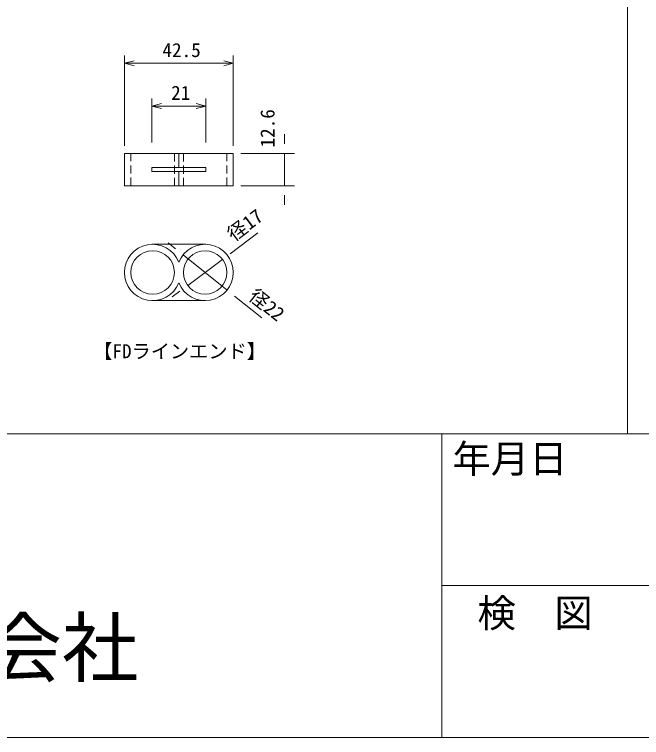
# Model space of a CAD drawing. Units: millimetres, scale not verified. Extents: x -81956 to 3947, y -2774 to 2774.
# Drawn here: x -957 to 22, y -2774 to -1644 of the extents above; entities that cross this region are included whole.
import ezdxf
from ezdxf.enums import TextEntityAlignment as Align

# ---------------------------------------------------------------- set-up
doc = ezdxf.new("R2010")
doc.units = ezdxf.units.MM
doc.header["$LTSCALE"] = 2
doc.linetypes.add('USER1', pattern=[9.525, 6.35, -3.175])
for name, color, linetype, lineweight in [('0-1_WAKU', 7, 'Continuous', 18), ('0-3_moji', 7, 'Continuous', 18), ('0-5_sunpo', 7, 'Continuous', 18), ('0-6_buhin', 2, 'Continuous', 18), ('4-2__F-0_', 7, 'Continuous', 30)]:
    doc.layers.add(name, color=color, linetype=linetype, lineweight=lineweight)
doc.styles.add('ＭＳ ゴシック', font='')
doc.styles.get('ＭＳ ゴシック').set_extended_font_data('MS Gothic')

msp = doc.modelspace()

# ---------------------------------------------------------------- linework, layer by layer
at = {"layer": '0-1_WAKU'}
for p, q in [((0, 2774), (0, -2299)), ((-289.75, -2299), (-289.75, -2774)), ((-289.75, -2536.5), (3472.25, -2536.5))]:
    msp.add_line(p, q, dxfattribs=at)
for points in [[(-3947.25, -2774), (3947.25, -2774), (3947.25, 2774), (-3947.25, 2774)], [(-3947.25, -2774), (3947.25, -2774), (3947.25, -2299), (-3947.25, -2299)]]:
    msp.add_lwpolyline(points, close=True, dxfattribs=at)
at = {"layer": '0-5_sunpo'}
for p, q in [((-785.57, -1848.97), (-785.57, -1708.048)), ((-615.57, -1848.97), (-615.57, -1708.048)), ((-785.57, -1720.048), (-770.57, -1720.048)), ((-615.57, -1720.048), (-770.57, -1720.048)), ((-615.57, -1720.048), (-630.57, -1720.048)), ((-742.57, -1843.7), (-742.57, -1774.877)), ((-658.57, -1844.018), (-658.57, -1774.877)), ((-742.57, -1786.877), (-727.57, -1786.877)), ((-727.205, -1786.877), (-673.57, -1786.877)), ((-658.57, -1786.877), (-673.57, -1786.877)), ((-535.342, -1845.97), (-535.342, -1830.97)), ((-603.57, -1860.97), (-520.125, -1860.97)), ((-535.342, -1860.97), (-535.342, -1911.37)), ((-603.57, -1911.37), (-520.125, -1911.37)), ((-535.342, -1926.37), (-535.342, -1941.37)), ((-576.983, -1985.314), (-620.31, -2017.672)), ((-705.654, -2010.15), (-717.37, -2000.784)), ((-693.937, -2019.517), (-625.202, -2074.467)), ((-686.811, -2067.336), (-632.328, -2026.647)), ((-698.83, -2076.312), (-710.848, -2085.287)), ((-571.034, -2117.771), (-613.486, -2083.833))]:
    msp.add_line(p, q, dxfattribs=at)
for points in [[(-770.57, -1724.068), (-785.57, -1720.048), (-770.57, -1716.029)], [(-630.57, -1716.029), (-615.57, -1720.048), (-630.57, -1724.068)], [(-727.57, -1790.896), (-742.57, -1786.877), (-727.57, -1782.858)], [(-673.57, -1782.858), (-658.57, -1786.877), (-673.57, -1790.896)]]:
    msp.add_lwpolyline(points, dxfattribs=at)
at = {"layer": '0-6_buhin', "linetype": 'USER1'}
for p, q in [((-775.57, -1911.37), (-775.57, -1860.97)), ((-707.57, -1860.97), (-707.57, -1911.37)), ((-693.57, -1860.97), (-693.57, -1911.37)), ((-625.57, -1911.37), (-625.57, -1860.97))]:
    msp.add_line(p, q, dxfattribs=at)
at = {"layer": '0-6_buhin'}
for p, q in [((-700.57, -1860.97), (-700.57, -1883.17)), ((-700.57, -1889.17), (-700.57, -1911.37)), ((-742.57, -2003.003), (-658.57, -2003.003)), ((-742.57, -2090.98), (-659.576, -2090.992))]:
    msp.add_line(p, q, dxfattribs=at)
for points in [[(-785.57, -1911.37), (-785.57, -1860.97), (-615.57, -1860.97), (-615.57, -1911.37)], [(-658.57, -1883.17), (-658.57, -1889.17), (-742.57, -1889.17), (-742.57, -1883.17)]]:
    msp.add_lwpolyline(points, close=True, dxfattribs=at)
for centre in [(-741.57, -2046.992), (-659.57, -2046.992)]:
    msp.add_circle(centre, 34, dxfattribs=at)
for centre, start, end in [((-741.57, -2046.992), 21.27997, 338.72003), ((-659.57, -2046.992), 201.27997, 158.72003)]:
    msp.add_arc(centre, 44, start, end, dxfattribs=at)

# ---------------------------------------------------------------- texts
at = {"layer": '0-3_moji', "style": 'ＭＳ ゴシック'}
msp.add_text('【FDラインエンド】', height=21.99, dxfattribs=at).set_placement((-834.388, -2187.745), align=Align.BOTTOM_LEFT)
at = {"layer": '0-5_sunpo', "style": 'ＭＳ ゴシック'}
for s, p in [('42.5', (-726.255, -1716.944)), ('21', (-712.65, -1783.773))]:
    msp.add_text(s, height=21.99, dxfattribs=at).set_placement(p, align=Align.BOTTOM_LEFT)
for s, rotation, p in [('12.6', 90, (-544.51, -1851.57)), ('径17', 36.753, (-610.843, -2004.879)), ('径22', 321.36, (-597.696, -2092.615))]:
    msp.add_text(s, height=21.99, rotation=rotation, dxfattribs=at).set_placement(p, align=Align.BOTTOM_LEFT)
at = {"layer": '4-2__F-0_', "style": 'ＭＳ ゴシック'}
for s, height, p in [('年月日', 43.99, (-273.409, -2373.358)), ('検\u3000図', 43.99, (-234.121, -2614.638)), ('田島緑化プラス株式会社', 87.98, (-2083.393, -2704.173))]:
    msp.add_text(s, height=height, dxfattribs=at).set_placement(p, align=Align.BOTTOM_LEFT)

doc.saveas('drawing.dxf')
